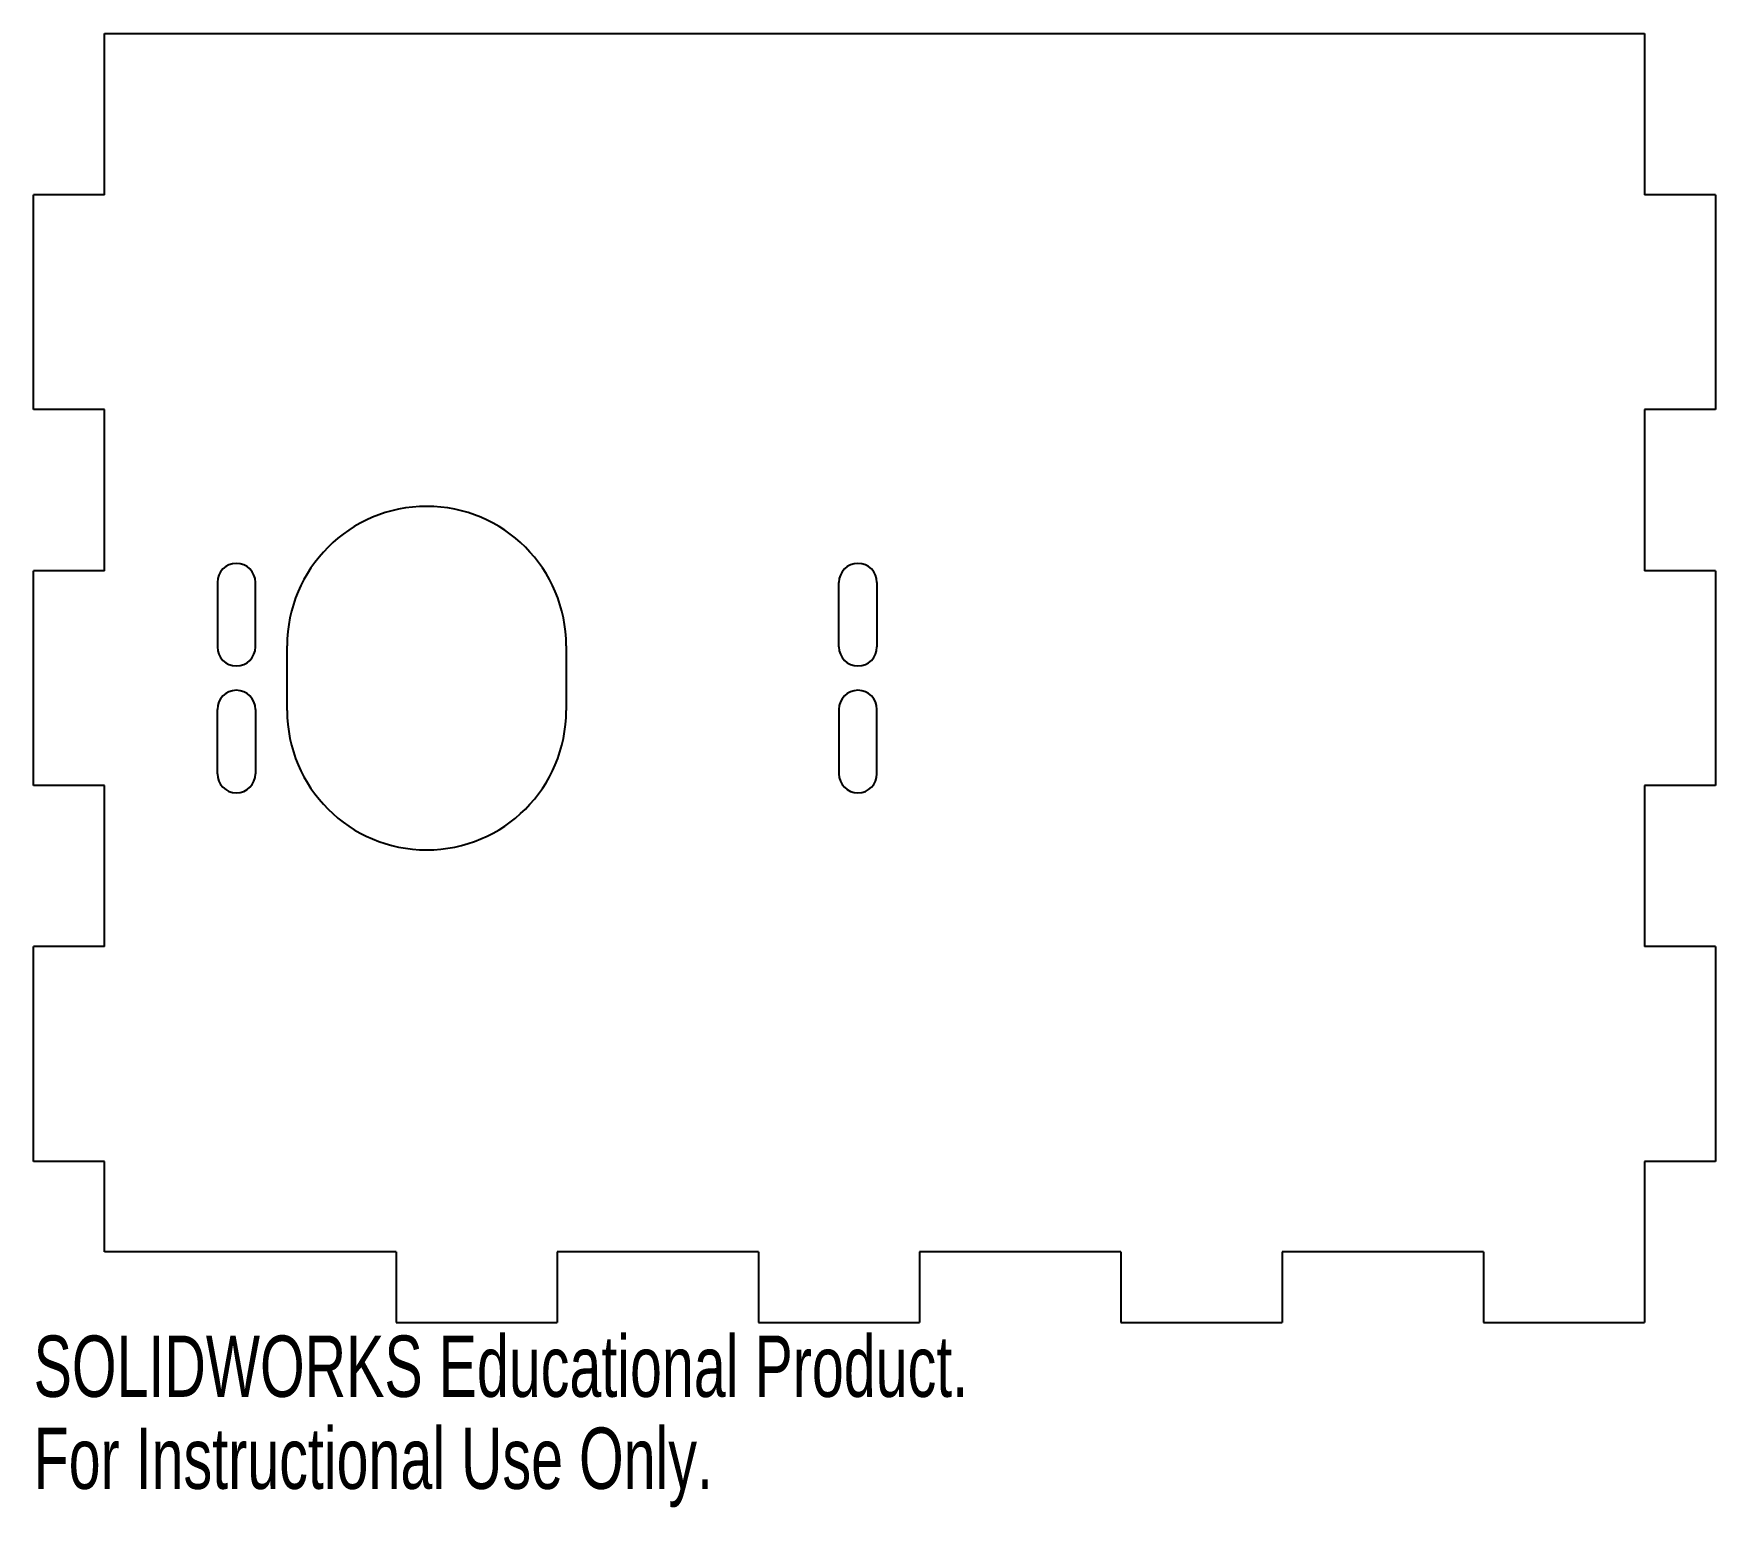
# Model space of a CAD drawing. Header units: inches. Extents: x -0.22 to 5, y -6.45 to -1.88.
import ezdxf

# ---------------------------------------------------------------- set-up
doc = ezdxf.new("R2010")
doc.units = ezdxf.units.IN
doc.header["$MEASUREMENT"] = 0
doc.styles.add('SLDTEXTSTYLE0', font='TXT', dxfattribs={"width": 0.7})

msp = doc.modelspace()

# ---------------------------------------------------------------- linework, layer by layer
at = {"color": 7, "linetype": 'Continuous', "lineweight": 25}
for p, q in [((0, -2.38), (0, -1.88)), ((0, -1.88), (4.78, -1.88)), ((4.78, -1.88), (4.78, -2.38)), ((-0.22, -3.0467), (-0.22, -2.38)), ((0, -2.38), (-0.22, -2.38)), ((5, -2.38), (4.78, -2.38)), ((5, -2.38), (5, -3.0467)), ((0, -3.0467), (-0.22, -3.0467)), ((0, -3.5467), (0, -3.0467)), ((5, -3.0467), (4.78, -3.0467)), ((4.78, -3.0467), (4.78, -3.5467)), ((-0.22, -4.2133), (-0.22, -3.5467)), ((0, -3.5467), (-0.22, -3.5467)), ((5, -3.5467), (4.78, -3.5467)), ((5, -3.5467), (5, -4.2133)), ((0.3504, -3.5831), (0.3504, -3.7831)), ((0.4685, -3.7831), (0.4685, -3.5831)), ((2.2795, -3.7831), (2.2795, -3.5831)), ((2.3976, -3.5831), (2.3976, -3.7831)), ((0.5669, -3.98), (0.5669, -3.78)), ((1.4331, -3.78), (1.4331, -3.98)), ((0.3504, -4.1769), (0.3504, -3.9769)), ((0.4685, -3.9769), (0.4685, -4.1769)), ((2.2795, -3.9769), (2.2795, -4.1769)), ((2.3976, -4.1769), (2.3976, -3.9769)), ((0, -4.2133), (-0.22, -4.2133)), ((0, -4.7133), (0, -4.2133)), ((5, -4.2133), (4.78, -4.2133)), ((4.78, -4.2133), (4.78, -4.7133)), ((-0.22, -5.38), (-0.22, -4.7133)), ((0, -4.7133), (-0.22, -4.7133)), ((5, -4.7133), (4.78, -4.7133)), ((5, -4.7133), (5, -5.38)), ((0, -5.38), (-0.22, -5.38)), ((0, -5.66), (0, -5.38)), ((5, -5.38), (4.78, -5.38)), ((4.78, -5.38), (4.78, -5.88)), ((0.905, -5.66), (0, -5.66)), ((0.905, -5.66), (0.905, -5.88)), ((2.03, -5.66), (1.405, -5.66)), ((1.405, -5.66), (1.405, -5.88)), ((2.03, -5.66), (2.03, -5.88)), ((3.155, -5.66), (2.53, -5.66)), ((2.53, -5.66), (2.53, -5.88)), ((3.155, -5.66), (3.155, -5.88)), ((4.28, -5.66), (3.655, -5.66)), ((3.655, -5.66), (3.655, -5.88)), ((4.28, -5.66), (4.28, -5.88)), ((0.905, -5.88), (1.405, -5.88)), ((2.03, -5.88), (2.53, -5.88)), ((3.155, -5.88), (3.655, -5.88)), ((4.28, -5.88), (4.78, -5.88))]:
    msp.add_line(p, q, dxfattribs=at)
for centre, radius, start, end in [((1, -3.78), 0.4331, 0, 180), ((0.4094, -3.5831), 0.0591, 0, 180), ((2.3386, -3.5831), 0.0591, 0, 180), ((0.4094, -3.7831), 0.0591, 180, 0), ((2.3386, -3.7831), 0.0591, 180, 0), ((0.4094, -3.9769), 0.0591, 0, 180), ((2.3386, -3.9769), 0.0591, 0, 180), ((1, -3.98), 0.4331, 180, 0), ((0.4094, -4.1769), 0.0591, 180, 0), ((2.3386, -4.1769), 0.0591, 180, 0)]:
    msp.add_arc(centre, radius, start, end, dxfattribs=at)

# ---------------------------------------------------------------- texts
at = {"color": 7, "linetype": 'Continuous', "char_height": 0.1903, "attachment_point": 1, "style": 'SLDTEXTSTYLE0'}
for s, insert in [('SOLIDWORKS Educational Product.', (-0.22, -5.9201)), ('For Instructional Use Only.', (-0.22, -6.2056))]:
    msp.add_mtext(s, dxfattribs=dict(at, insert=insert))

doc.saveas('drawing.dxf')
